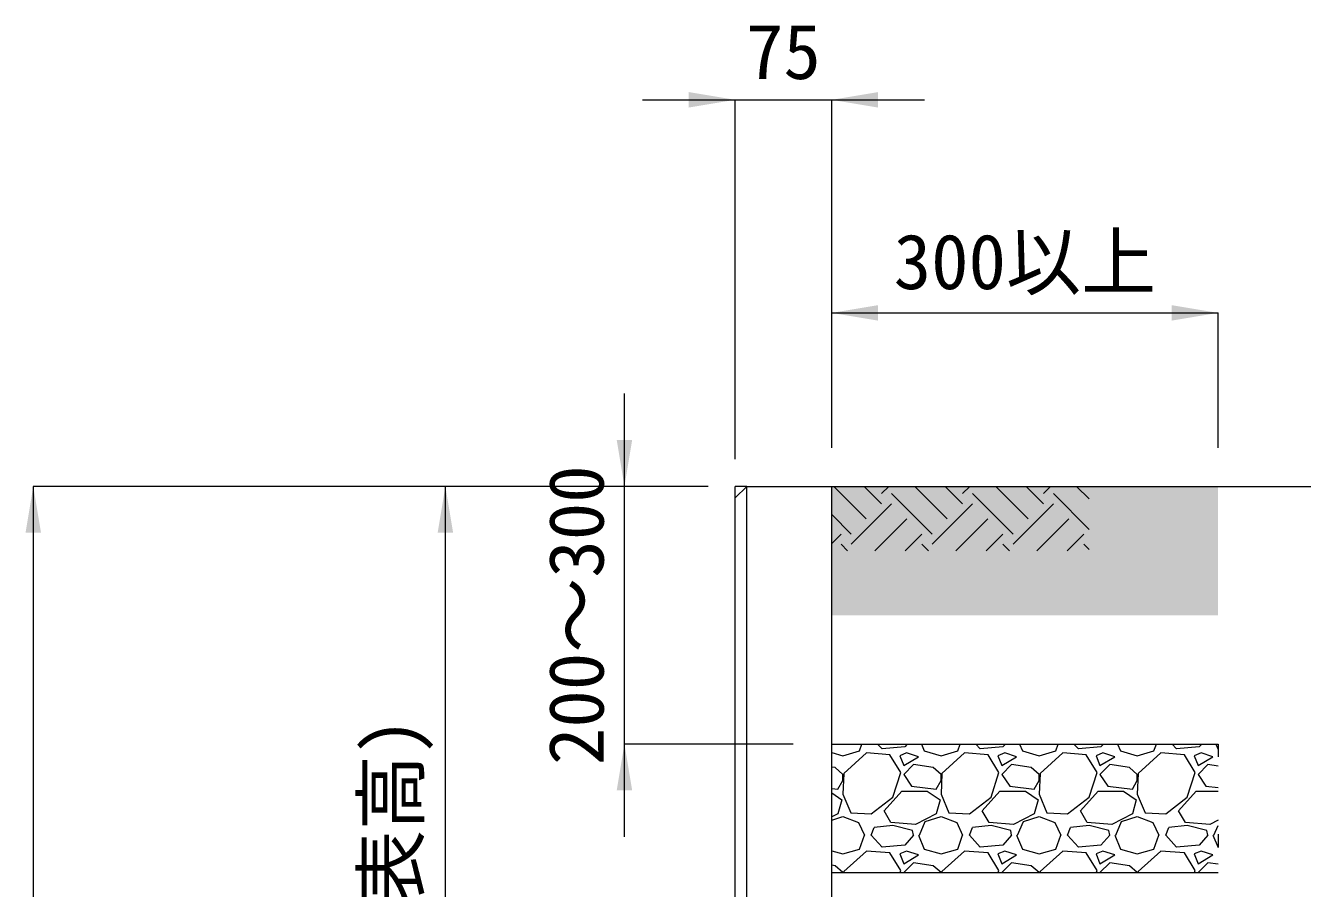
# Model space of a CAD drawing. Units: millimetres at full size, sheet at 1:40; details may follow other scales. Extents: x 221193 to 264773, y 874627 to 883926.
# Drawn here: x 224722 to 225713, y 880446 to 881116 of the extents above; entities that cross this region are included whole.
import ezdxf
from ezdxf.enums import TextEntityAlignment as Align

# ---------------------------------------------------------------- set-up
doc = ezdxf.new("R2010")
doc.units = ezdxf.units.MM
doc.header["$LTSCALE"] = 40
doc.linetypes.add('DOTTED', pattern=[1.75, 0.25, -1.5])
for name, color, linetype, lineweight in [('0_2', 7, 'Continuous', 15), ('ハッチング', 7, 'Continuous', 5), ('寸法線', 7, 'Continuous', 13), ('本体', 2, 'Continuous', 20), ('舗装・基礎', 3, 'Continuous', 13), ('補助線', 8, 'Continuous', 13)]:
    doc.layers.add(name, color=color, linetype=linetype, lineweight=lineweight)
doc.layers.add('ハッチング_土質', color=30, linetype='Continuous')
doc.styles.add('ＭＳ ゴシック', font='')
doc.styles.get('ＭＳ ゴシック').set_extended_font_data('MS Gothic')

# ---------------------------------------------------------------- blocks, each defined once
blk = doc.blocks.new('filled_arrow')
at = {"color": 0, "linetype": 'Continuous', "lineweight": -2}
blk.add_solid([(7.5, 1.25), (0, 0), (7.5, -1.25)], dxfattribs=at)

msp = doc.modelspace()

# ---------------------------------------------------------------- hatches: boundary and pattern name
at = {"layer": 'ハッチング_土質'}
msp.add_hatch(color=256, dxfattribs=at).paths.add_polyline_path([(225647.83, 880658.44), (225647.83, 880758.46), (225347.83, 880758.46), (225347.83, 880658.46)])

# ---------------------------------------------------------------- linework, layer by layer
at = {"layer": '0_2', "lineweight": 13}
msp.add_line((225347.83, 880558.46), (225647.83, 880558.46), dxfattribs=at)
msp.add_line((225347.83, 880558.46), (225647.83, 880558.46), dxfattribs=at)
at = {"layer": '0_2', "linetype": 'DOTTED', "lineweight": 9}
msp.add_line((225647.83, 880558.46), (225647.83, 880120.93), dxfattribs=at)
at = {"layer": 'ハッチング'}
for p, q in [((225374.69, 880733.2), (225349.43, 880758.46)), ((225386.48, 880744.99), (225373, 880758.46)), ((225386.48, 880752.84), (225392.1, 880758.46)), ((225437.55, 880733.2), (225412.29, 880758.46)), ((225449.34, 880744.99), (225435.87, 880758.46)), ((225449.34, 880752.84), (225454.96, 880758.46)), ((225500.42, 880733.2), (225475.16, 880758.46)), ((225512.2, 880744.99), (225498.73, 880758.46)), ((225512.2, 880752.84), (225517.82, 880758.46)), ((225547.83, 880748.64), (225538.02, 880758.46)), ((225362.91, 880713.56), (225394.34, 880744.99)), ((225425.77, 880721.41), (225394.34, 880752.84)), ((225425.77, 880713.56), (225457.2, 880744.99)), ((225488.63, 880721.41), (225457.2, 880752.84)), ((225488.63, 880713.56), (225520.06, 880744.99)), ((225547.83, 880725.07), (225520.06, 880752.84)), ((225362.91, 880721.41), (225347.83, 880736.49)), ((225381.39, 880708.46), (225406.12, 880733.2)), ((225444.25, 880708.46), (225468.99, 880733.2)), ((225507.11, 880708.46), (225531.85, 880733.2)), ((225347.83, 880714.2), (225355.05, 880721.41)), ((225404.96, 880708.46), (225417.91, 880721.41)), ((225467.82, 880708.46), (225480.77, 880721.41)), ((225530.68, 880708.46), (225543.63, 880721.41)), ((225360.14, 880708.46), (225355.05, 880713.56)), ((225423, 880708.46), (225417.91, 880713.56)), ((225485.87, 880708.46), (225480.77, 880713.56)), ((225547.83, 880709.36), (225543.63, 880713.56)), ((225369.44, 880553.14), (225371.34, 880558.46)), ((225386.97, 880554.67), (225383.49, 880558.46)), ((225404.49, 880556.19), (225386.96, 880554.67)), ((225406.53, 880558.46), (225404.49, 880556.19)), ((225417.46, 880558.46), (225419.73, 880553.15)), ((225445.64, 880553.14), (225447.54, 880558.46)), ((225463.17, 880554.67), (225459.69, 880558.46)), ((225480.69, 880556.19), (225463.16, 880554.67)), ((225482.73, 880558.46), (225480.69, 880556.19)), ((225493.66, 880558.46), (225495.93, 880553.15)), ((225521.84, 880553.14), (225523.74, 880558.46)), ((225539.37, 880554.67), (225535.89, 880558.46)), ((225556.89, 880556.19), (225539.36, 880554.67)), ((225558.93, 880558.46), (225556.89, 880556.19)), ((225569.86, 880558.46), (225572.13, 880553.15)), ((225598.04, 880553.14), (225599.94, 880558.46)), ((225615.57, 880554.67), (225612.09, 880558.46)), ((225633.09, 880556.19), (225615.56, 880554.67)), ((225635.13, 880558.46), (225633.09, 880556.19)), ((225646.06, 880558.46), (225647.83, 880554.31)), ((225347.83, 880551.88), (225356.49, 880549.34)), ((225356.49, 880549.34), (225369.44, 880553.15)), ((225374.78, 880551.62), (225357.25, 880535.62)), ((225393.06, 880550.1), (225374.78, 880551.62)), ((225401.45, 880536.38), (225393.06, 880550.1)), ((225406.02, 880551.62), (225400.68, 880549.34)), ((225400.68, 880549.34), (225403.73, 880541.72)), ((225403.73, 880541.71), (225415.16, 880548.57)), ((225415.16, 880548.57), (225406.02, 880551.62)), ((225419.73, 880553.15), (225432.69, 880549.34)), ((225432.69, 880549.34), (225445.64, 880553.15)), ((225450.98, 880551.62), (225433.45, 880535.62)), ((225469.26, 880550.1), (225450.98, 880551.62)), ((225477.65, 880536.38), (225469.26, 880550.1)), ((225482.22, 880551.62), (225476.88, 880549.34)), ((225476.88, 880549.34), (225479.93, 880541.72)), ((225479.93, 880541.71), (225491.36, 880548.57)), ((225491.36, 880548.57), (225482.22, 880551.62)), ((225495.93, 880553.15), (225508.89, 880549.34)), ((225508.89, 880549.34), (225521.84, 880553.15)), ((225527.18, 880551.62), (225509.65, 880535.62)), ((225545.46, 880550.1), (225527.18, 880551.62)), ((225553.85, 880536.38), (225545.46, 880550.1)), ((225558.42, 880551.62), (225553.08, 880549.34)), ((225553.08, 880549.34), (225556.13, 880541.72)), ((225556.13, 880541.71), (225567.56, 880548.57)), ((225567.56, 880548.57), (225558.42, 880551.62)), ((225572.13, 880553.15), (225585.09, 880549.34)), ((225585.09, 880549.34), (225598.04, 880553.15)), ((225603.38, 880551.62), (225585.85, 880535.62)), ((225621.66, 880550.1), (225603.38, 880551.62)), ((225630.05, 880536.38), (225621.66, 880550.1)), ((225634.62, 880551.62), (225629.28, 880549.34)), ((225629.28, 880549.34), (225632.33, 880541.72)), ((225632.33, 880541.71), (225643.76, 880548.57)), ((225643.76, 880548.57), (225634.62, 880551.62)), ((225350.39, 880540.19), (225347.83, 880540.57)), ((225356.49, 880534.86), (225350.39, 880540.19)), ((225357.25, 880535.62), (225356.49, 880519.62)), ((225395.35, 880517.33), (225401.45, 880536.38)), ((225411.35, 880542.48), (225403.73, 880534.86)), ((225426.59, 880540.19), (225411.35, 880542.48)), ((225432.69, 880534.86), (225426.59, 880540.19)), ((225433.45, 880535.62), (225432.69, 880519.62)), ((225471.55, 880517.33), (225477.65, 880536.38)), ((225487.55, 880542.48), (225479.93, 880534.86)), ((225502.79, 880540.19), (225487.55, 880542.48)), ((225508.89, 880534.86), (225502.79, 880540.19)), ((225509.65, 880535.62), (225508.89, 880519.62)), ((225547.75, 880517.33), (225553.85, 880536.38)), ((225563.75, 880542.48), (225556.13, 880534.86)), ((225578.99, 880540.19), (225563.75, 880542.48)), ((225585.09, 880534.86), (225578.99, 880540.19)), ((225585.85, 880535.62), (225585.09, 880519.62)), ((225623.95, 880517.33), (225630.05, 880536.38)), ((225639.95, 880542.48), (225632.33, 880534.86)), ((225647.83, 880541.29), (225639.95, 880542.48)), ((225352.68, 880523.43), (225356.49, 880530.28)), ((225356.49, 880530.28), (225356.49, 880534.86)), ((225403.73, 880534.86), (225409.83, 880525.71)), ((225409.83, 880525.72), (225428.88, 880523.43)), ((225428.88, 880523.43), (225432.69, 880530.28)), ((225432.69, 880530.28), (225432.69, 880534.86)), ((225479.93, 880534.86), (225486.03, 880525.71)), ((225486.03, 880525.72), (225505.08, 880523.43)), ((225505.08, 880523.43), (225508.89, 880530.28)), ((225508.89, 880530.28), (225508.89, 880534.86)), ((225556.13, 880534.86), (225562.23, 880525.71)), ((225562.23, 880525.72), (225581.28, 880523.43)), ((225581.28, 880523.43), (225585.09, 880530.28)), ((225585.09, 880530.28), (225585.09, 880534.86)), ((225632.33, 880534.86), (225638.43, 880525.71)), ((225638.43, 880525.72), (225647.83, 880524.59)), ((225347.83, 880524.01), (225352.68, 880523.43)), ((225347.83, 880520.51), (225355.73, 880515.05)), ((225356.49, 880519.62), (225362.58, 880505.14)), ((225378.59, 880504.38), (225395.35, 880517.33)), ((225388.49, 880506.66), (225402.21, 880521.9)), ((225402.21, 880521.9), (225422.02, 880521.9)), ((225422.02, 880521.9), (225431.93, 880515.05)), ((225432.69, 880519.62), (225438.78, 880505.14)), ((225454.79, 880504.38), (225471.55, 880517.33)), ((225464.69, 880506.66), (225478.41, 880521.9)), ((225478.41, 880521.9), (225498.22, 880521.9)), ((225498.22, 880521.9), (225508.13, 880515.05)), ((225508.89, 880519.62), (225514.98, 880505.14)), ((225530.99, 880504.38), (225547.75, 880517.33)), ((225540.89, 880506.66), (225554.61, 880521.9)), ((225554.61, 880521.9), (225574.42, 880521.9)), ((225574.42, 880521.9), (225584.33, 880515.05)), ((225585.09, 880519.62), (225591.18, 880505.14)), ((225607.19, 880504.38), (225623.95, 880517.33)), ((225617.09, 880506.66), (225630.81, 880521.9)), ((225630.81, 880521.9), (225647.83, 880521.9)), ((225355.73, 880515.04), (225352.68, 880504.38)), ((225393.83, 880497.52), (225388.49, 880506.66)), ((225431.93, 880515.04), (225428.88, 880504.38)), ((225470.03, 880497.52), (225464.69, 880506.66)), ((225508.13, 880515.04), (225505.08, 880504.38)), ((225546.23, 880497.52), (225540.89, 880506.66)), ((225584.33, 880515.04), (225581.28, 880504.38)), ((225622.43, 880497.52), (225617.09, 880506.66)), ((225352.68, 880504.38), (225347.83, 880501.84)), ((225347.83, 880499.39), (225356.49, 880502.09)), ((225356.49, 880502.09), (225368.68, 880497.52)), ((225362.58, 880505.14), (225378.59, 880504.38)), ((225368.68, 880497.52), (225373.25, 880487.61)), ((225412.88, 880496), (225393.83, 880497.52)), ((225428.88, 880504.38), (225412.88, 880495.99)), ((225415.92, 880487.61), (225420.5, 880498.28)), ((225420.5, 880498.28), (225432.69, 880502.09)), ((225432.69, 880502.09), (225444.88, 880497.52)), ((225438.78, 880505.14), (225454.79, 880504.38)), ((225444.88, 880497.52), (225449.45, 880487.61)), ((225489.08, 880496), (225470.03, 880497.52)), ((225505.08, 880504.38), (225489.08, 880495.99)), ((225492.12, 880487.61), (225496.7, 880498.28)), ((225496.7, 880498.28), (225508.89, 880502.09)), ((225508.89, 880502.09), (225521.08, 880497.52)), ((225514.98, 880505.14), (225530.99, 880504.38)), ((225521.08, 880497.52), (225525.65, 880487.61)), ((225565.28, 880496), (225546.23, 880497.52)), ((225581.28, 880504.38), (225565.28, 880495.99)), ((225568.32, 880487.61), (225572.9, 880498.28)), ((225572.9, 880498.28), (225585.09, 880502.09)), ((225585.09, 880502.09), (225597.28, 880497.52)), ((225591.18, 880505.14), (225607.19, 880504.38)), ((225597.28, 880497.52), (225601.85, 880487.61)), ((225641.48, 880496), (225622.43, 880497.52)), ((225647.83, 880499.32), (225641.48, 880495.99)), ((225369.44, 880476.94), (225373.25, 880487.61)), ((225378.59, 880487.61), (225380.87, 880493.71)), ((225386.97, 880478.47), (225378.59, 880487.61)), ((225395.35, 880495.23), (225380.87, 880493.71)), ((225410.59, 880491.42), (225395.35, 880495.23)), ((225411.35, 880487.61), (225404.49, 880479.99)), ((225411.35, 880487.61), (225410.59, 880491.42)), ((225415.16, 880487.61), (225419.73, 880476.95)), ((225445.64, 880476.94), (225449.45, 880487.61)), ((225454.79, 880487.61), (225457.07, 880493.71)), ((225463.17, 880478.47), (225454.79, 880487.61)), ((225471.55, 880495.23), (225457.07, 880493.71)), ((225486.79, 880491.42), (225471.55, 880495.23)), ((225487.55, 880487.61), (225480.69, 880479.99)), ((225487.55, 880487.61), (225486.79, 880491.42)), ((225491.36, 880487.61), (225495.93, 880476.95)), ((225521.84, 880476.94), (225525.65, 880487.61)), ((225530.99, 880487.61), (225533.27, 880493.71)), ((225539.37, 880478.47), (225530.99, 880487.61)), ((225547.75, 880495.23), (225533.27, 880493.71)), ((225562.99, 880491.42), (225547.75, 880495.23)), ((225563.75, 880487.61), (225556.89, 880479.99)), ((225563.75, 880487.61), (225562.99, 880491.42)), ((225567.56, 880487.61), (225572.13, 880476.95)), ((225598.04, 880476.94), (225601.85, 880487.61)), ((225607.19, 880487.61), (225609.47, 880493.71)), ((225615.57, 880478.47), (225607.19, 880487.61)), ((225623.95, 880495.23), (225609.47, 880493.71)), ((225639.19, 880491.42), (225623.95, 880495.23)), ((225639.95, 880487.61), (225633.09, 880479.99)), ((225639.95, 880487.61), (225639.19, 880491.42)), ((225643.76, 880487.61), (225647.83, 880478.11)), ((225644.52, 880487.61), (225647.83, 880495.34)), ((225356.49, 880473.14), (225369.44, 880476.95)), ((225404.49, 880479.99), (225386.96, 880478.47)), ((225419.73, 880476.95), (225432.69, 880473.14)), ((225432.69, 880473.14), (225445.64, 880476.95)), ((225480.69, 880479.99), (225463.16, 880478.47)), ((225495.93, 880476.95), (225508.89, 880473.14)), ((225508.89, 880473.14), (225521.84, 880476.95)), ((225556.89, 880479.99), (225539.36, 880478.47)), ((225572.13, 880476.95), (225585.09, 880473.14)), ((225585.09, 880473.14), (225598.04, 880476.95)), ((225633.09, 880479.99), (225615.56, 880478.47)), ((225347.83, 880475.68), (225356.49, 880473.14)), ((225374.78, 880475.42), (225357.25, 880459.42)), ((225393.06, 880473.9), (225374.78, 880475.42)), ((225401.45, 880460.18), (225393.06, 880473.9)), ((225406.02, 880475.42), (225400.68, 880473.14)), ((225400.68, 880473.14), (225403.73, 880465.52)), ((225403.73, 880465.51), (225415.16, 880472.37)), ((225411.35, 880466.28), (225403.73, 880458.66)), ((225415.16, 880472.37), (225406.02, 880475.42)), ((225426.59, 880463.99), (225411.35, 880466.28)), ((225450.98, 880475.42), (225433.45, 880459.42)), ((225469.26, 880473.9), (225450.98, 880475.42)), ((225477.65, 880460.18), (225469.26, 880473.9)), ((225482.22, 880475.42), (225476.88, 880473.14)), ((225476.88, 880473.14), (225479.93, 880465.52)), ((225479.93, 880465.51), (225491.36, 880472.37)), ((225487.55, 880466.28), (225479.93, 880458.66)), ((225491.36, 880472.37), (225482.22, 880475.42)), ((225502.79, 880463.99), (225487.55, 880466.28)), ((225527.18, 880475.42), (225509.65, 880459.42)), ((225545.46, 880473.9), (225527.18, 880475.42)), ((225553.85, 880460.18), (225545.46, 880473.9)), ((225558.42, 880475.42), (225553.08, 880473.14)), ((225553.08, 880473.14), (225556.13, 880465.52)), ((225556.13, 880465.51), (225567.56, 880472.37)), ((225563.75, 880466.28), (225556.13, 880458.66)), ((225567.56, 880472.37), (225558.42, 880475.42)), ((225578.99, 880463.99), (225563.75, 880466.28)), ((225603.38, 880475.42), (225585.85, 880459.42)), ((225621.66, 880473.9), (225603.38, 880475.42)), ((225630.05, 880460.18), (225621.66, 880473.9)), ((225634.62, 880475.42), (225629.28, 880473.14)), ((225629.28, 880473.14), (225632.33, 880465.52)), ((225632.33, 880465.51), (225643.76, 880472.37)), ((225639.95, 880466.28), (225632.33, 880458.66)), ((225643.76, 880472.37), (225634.62, 880475.42)), ((225647.83, 880465.09), (225639.95, 880466.28)), ((225350.39, 880463.99), (225347.83, 880464.37)), ((225356.49, 880458.66), (225350.39, 880463.99)), ((225356.49, 880458.46), (225356.49, 880458.66)), ((225357.25, 880459.42), (225357.2, 880458.46)), ((225400.9, 880458.46), (225401.45, 880460.18)), ((225403.73, 880458.66), (225403.86, 880458.46)), ((225432.69, 880458.66), (225426.59, 880463.99)), ((225432.69, 880458.46), (225432.69, 880458.66)), ((225433.45, 880459.42), (225433.4, 880458.46)), ((225477.1, 880458.46), (225477.65, 880460.18)), ((225479.93, 880458.66), (225480.06, 880458.46)), ((225508.89, 880458.66), (225502.79, 880463.99)), ((225508.89, 880458.46), (225508.89, 880458.66)), ((225509.65, 880459.42), (225509.6, 880458.46)), ((225553.3, 880458.46), (225553.85, 880460.18)), ((225556.13, 880458.66), (225556.26, 880458.46)), ((225585.09, 880458.66), (225578.99, 880463.99)), ((225585.09, 880458.46), (225585.09, 880458.66)), ((225585.85, 880459.42), (225585.8, 880458.46)), ((225629.5, 880458.46), (225630.05, 880460.18)), ((225632.33, 880458.66), (225632.46, 880458.46))]:
    msp.add_line(p, q, dxfattribs=at)
at = {"layer": '寸法線'}
for p, q in [((225200.83, 881058.46), (225419.83, 881058.46)), ((225272.83, 880779.46), (225272.83, 881058.46)), ((225347.83, 880788.46), (225347.83, 881058.46)), ((225347.83, 880893.09), (225647.83, 880893.09)), ((225347.83, 880788.46), (225347.83, 880893.09)), ((225647.83, 880788.46), (225647.83, 880893.09)), ((225186.89, 880486.46), (225186.89, 880830.46)), ((224727.86, 880758.46), (224727.86, 879758.46)), ((225251.83, 880758.46), (224727.86, 880758.46)), ((225047.85, 880108.46), (225047.85, 880758.46)), ((225251.83, 880758.46), (225047.85, 880758.46)), ((225251.83, 880758.46), (225186.89, 880758.46)), ((225317.83, 880558.46), (225186.89, 880558.46))]:
    msp.add_line(p, q, dxfattribs=at)
at = {"layer": '本体'}
for p, q in [((225281.83, 880758.46), (225272.83, 880749.46)), ((225281.83, 880758.46), (225347.83, 880758.46)), ((225347.83, 879908.46), (225347.83, 880758.46)), ((225272.83, 879758.46), (225272.83, 880749.46))]:
    msp.add_line(p, q, dxfattribs=at)
at = {"layer": '本体', "lineweight": 9}
msp.add_line((225281.83, 879758.46), (225281.83, 880758.46), dxfattribs=at)
at = {"layer": '舗装・基礎'}
msp.add_line((225347.83, 880758.46), (226122.83, 880758.46), dxfattribs=at)
at = {"layer": '補助線'}
for p, q in [((225272.83, 880749.46), (225272.83, 880758.46)), ((225281.83, 880758.46), (225272.83, 880758.46)), ((225647.83, 880458.46), (225347.83, 880458.46))]:
    msp.add_line(p, q, dxfattribs=at)

# ---------------------------------------------------------------- block references
at = {"layer": '寸法線', "xscale": 4.8, "yscale": 4.8}
for p, rotation in [((225272.83, 881058.46), 180), ((225647.83, 880893.09), 180), ((225186.89, 880758.46), 90), ((224727.86, 880758.46), 270), ((225047.85, 880758.46), 270), ((225186.89, 880558.46), 270)]:
    msp.add_blockref('filled_arrow', p, dxfattribs=dict(at, rotation=rotation))
for p in [(225347.83, 881058.46), (225347.83, 880893.09)]:
    msp.add_blockref('filled_arrow', p, dxfattribs=at)

# ---------------------------------------------------------------- texts
at = {"layer": '寸法線', "style": 'ＭＳ ゴシック'}
for s, p in [('75', (225310.33, 881095.96)), ('300以上', (225497.83, 880932.88))]:
    msp.add_text(s, height=42.72, dxfattribs=at).set_placement(p, align=Align.MIDDLE_CENTER)
for s, p in [('200～300', (225149.39, 880658.46)), ('H1(地表高)', (225005.55, 880433.46))]:
    msp.add_text(s, height=42.72, rotation=90, dxfattribs=at).set_placement(p, align=Align.MIDDLE_CENTER)

doc.saveas('drawing.dxf')
